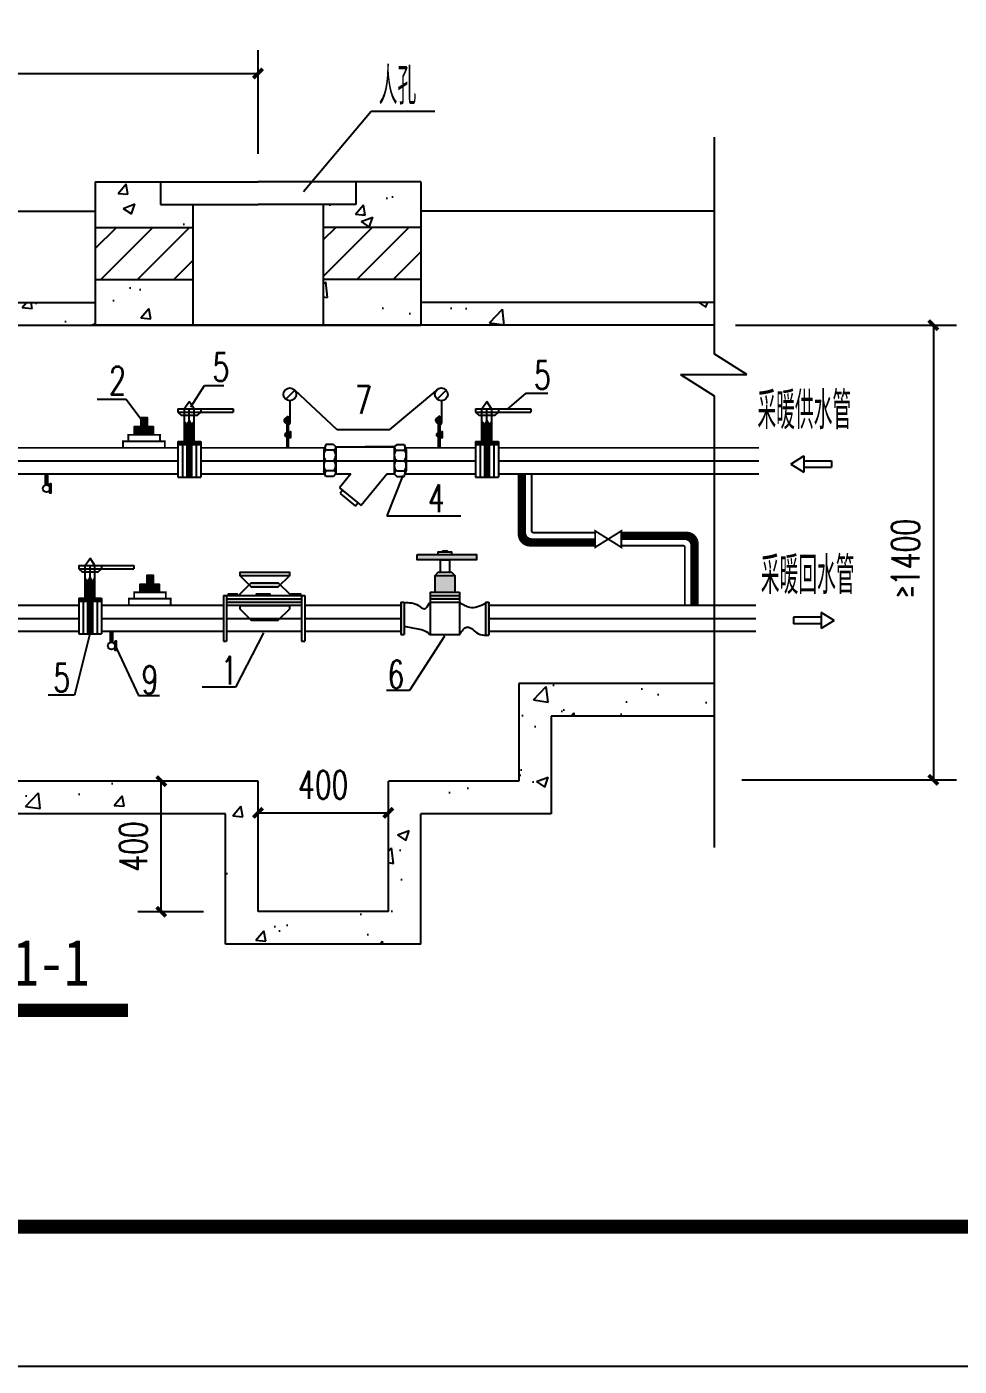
# Model space of a CAD drawing. Extents: x -37230 to 424755, y -141014 to 127947.
# Drawn here: x 76496 to 86515, y -69619 to -55228 of the extents above; entities that cross this region are included whole.
import ezdxf
from ezdxf.enums import TextEntityAlignment as Align

# ---------------------------------------------------------------- set-up
doc = ezdxf.new("R2010")
doc.units = 0
doc.header["$LTSCALE"] = 1000
doc.header["$MEASUREMENT"] = 0
doc.linetypes.add('CENTERX2', pattern=[101.6, 63.5, -12.7, 12.7, -12.7])
doc.linetypes.add('DASHDOT2', pattern=[0.5, 0.25, -0.125, 0, -0.125])
for name, color, linetype in [('ACS_CN_DYFJ', 6, 'Continuous'), ('ACS_CN_DYGX', 7, 'Continuous'), ('ACS_CN_DYJZ', 4, 'Continuous'), ('ACS_CN_DYZX', 9, 'DASHDOT2'), ('ACS_COM', 7, 'Continuous'), ('ACS_COM_BZ', 7, 'Continuous'), ('ACS_PFG_BZ', 3, 'Continuous'), ('DIM_SYMB', 3, 'Continuous'), ('PUB_Title(图框)', 130, 'Continuous'), ('TWT_TITLE', 7, 'Continuous'), ('YINYING', 8, 'Continuous')]:
    doc.layers.add(name, color=color, linetype=linetype)
doc.styles.add('_TCH_DIM', font='SIMPLEX', dxfattribs={"bigfont": 'GBCBIG'})
doc.styles.add('DIM_FONT', font='SIMPLEX', dxfattribs={"width": 0.7, "bigfont": 'GBCBIG'})
doc.styles.get("Standard").update_dxf_attribs({"font": 'gbenor.shx', "bigfont": 'gbcbig.shx'})
doc.styles.add('TUMING', font='', dxfattribs={"width": 0.8})
doc.styles.get('TUMING').set_extended_font_data('SimSun')
doc.dimstyles.new('DIMN', dxfattribs={"dimtxt": 300, "dimasz": 100, "dimexe": 250, "dimexo": 300, "dimgap": 150, "dimtad": 1, "dimdec": 0, "dimzin": 0, "dimdsep": 46, "dimtxsty": 'DIM_FONT', "dimblk": 'ARCHTICK', "dimcen": 0.09, "dimclrt": 7, "dimazin": 2, "dimtfac": 1, "dimtdec": 0, "dimtix": 1, "dimtmove": 2, "dimatfit": 3, "dimfxl": 0, "dimtolj": 1, "dimtzin": 0, "dimarcsym": 0})
doc.dimstyles.get("Standard").update_dxf_attribs({"dimscale": 100, "dimtxt": 3.5, "dimasz": 1, "dimexe": 2.5, "dimexo": 3, "dimgap": 1.5, "dimtad": 1, "dimdec": 0, "dimzin": 0, "dimdsep": 46, "dimtxsty": '_TCH_DIM', "dimblk": 'ARCHTICK', "dimcen": 0.09, "dimclrd": 3, "dimclre": 3, "dimclrt": 3, "dimadec": 0, "dimazin": 0, "dimtfac": 1, "dimtdec": 0, "dimtix": 1, "dimtmove": 2, "dimatfit": 3, "dimfxl": 0, "dimtolj": 1, "dimtzin": 0, "dimarcsym": 0})
pattern_1 = [(45, (71945.12, -59024.944), (-18.56155, 18.56155), []), (45, (71951.306, -59024.944), (-18.56155, 18.56155), []), (45, (71957.493, -59024.944), (-18.56155, 18.56155), []), (45, (71963.68, -59024.944), (-18.56155, 18.56155), [])]
pattern_2 = [(45, (70317.239, -59024.944), (-18.561553, 18.561553), []), (45, (70323.426, -59024.944), (-18.561553, 18.561553), []), (45, (70329.613, -59024.944), (-18.561553, 18.561553), []), (45, (70335.8, -59024.944), (-18.561553, 18.561553), [])]
pattern_3 = [(0, (70317.239, -59024.944), (0, 9.625), [7, -2.625]), (90, (70317.239, -59024.944), (-9.625, 6e-16), [7, -2.625])]
pattern_4 = [(50, (70317.2, -59024.9), (1275.29, -111.57), [133.35, -1466.85]), (355, (70317.2, -59025), (-246.7, 1337.4), [106.68, -1173.48]), (100.451, (70423.5, -59034.2), (1028.6, 1225.82), [113.33, -1246.63]), (46.184, (70317.2, -58669.3), (1897.55, -294.3), [200.03, -2200.28]), (96.636, (70475.4, -58693.9), (1661.83, 1731.98), [170, -1869.94]), (351.184, (70317.2, -58669.3), (1661.83, 1731.98), [160.02, -1760.22]), (21, (70495, -58758.2), (1061.304, -715.86), [133.35, -1466.85]), (326, (70495, -58758.2), (432.61, 1289.32), [106.68, -1173.48]), (71.451, (70583.5, -58817.9), (1493.92, 573.46), [113.33, -1246.63]), (37.5, (70317.24, -59024.94), (21.62, 591.885), [0, -1159.256, 0, -1191.26, 0, -1177.925]), (7.5, (70317.24, -59024.94), (467.738, 701.264), [0, -679.196, 0, -1132.586, 0, -448.945]), (327.5, (69920.74, -59024.94), (949.134, -40.101), [0, -444.5, 0, -1386.84, 0, -1840.23]), (317.5, (69742.94, -59024.94), (1036.904, 177.985), [0, -577.85, 0, -921.004, 0, -1306.83])]

# ---------------------------------------------------------------- blocks, each defined once
blk = doc.blocks.new('我')
at = {"layer": 'TWT_TITLE'}
blk.add_lwpolyline([(-144001, -68537), (-54901, -68537), (-54901, -5537), (-144001, -5537)], close=True, dxfattribs=at)
at = {"layer": 'TWT_TITLE', "const_width": 150}
blk.add_lwpolyline([(-140251, -67037), (-56401, -67037), (-56401, -7037), (-140251, -7037)], close=True, dxfattribs=at)
blk = doc.blocks.new('_ArchTick')
at = {"color": 0, "linetype": 'ByBlock', "const_width": 0.4}
blk.add_lwpolyline([(-0.5, -0.5), (0.5, 0.5)], dxfattribs=at)
blk = doc.blocks.new('*D97')
at = {"layer": 'ACS_COM_BZ', "color": 0, "lineweight": -2}
for p, q in [((70931, -56127), (70931, -55481)), ((78981, -56594), (78981, -55481)), ((70931, -55731), (78981, -55731))]:
    blk.add_line(p, q, dxfattribs=at)
at = {"layer": 'Defpoints', "color": 0}
for p in [(78981, -55731), (70931, -56427), (78981, -56894)]:
    blk.add_point(p, dxfattribs=at)
at = {"layer": 'ACS_COM_BZ', "color": 0, "lineweight": -2, "xscale": 100, "yscale": 100, "zscale": 100, "rotation": 180}
blk.add_blockref('_ArchTick', (70931, -55731), dxfattribs=at)
at = {"layer": 'ACS_COM_BZ', "color": 0, "lineweight": -2, "xscale": 100, "yscale": 100, "zscale": 100}
blk.add_blockref('_ArchTick', (78981, -55731), dxfattribs=at)
at = {"layer": 'ACS_COM_BZ', "color": 7, "insert": (74956, -55431), "char_height": 300, "attachment_point": 5, "style": 'DIM_FONT'}
blk.add_mtext('\\A1;2000', dxfattribs=at)
blk = doc.blocks.new('*D98')
at = {"layer": 'ACS_COM_BZ', "color": 0, "lineweight": -2}
for p, q in [((84112, -58434), (86487, -58434)), ((86237, -58434), (86237, -63319)), ((84181, -63319), (86487, -63319))]:
    blk.add_line(p, q, dxfattribs=at)
at = {"layer": 'Defpoints', "color": 0}
for p in [(83812, -58434), (83881, -63319), (86237, -63319)]:
    blk.add_point(p, dxfattribs=at)
at = {"layer": 'ACS_COM_BZ', "color": 0, "lineweight": -2, "xscale": 100, "yscale": 100, "zscale": 100}
for p, rotation in [((86237, -58434), 90), ((86237, -63319), 270)]:
    blk.add_blockref('_ArchTick', p, dxfattribs=dict(at, rotation=rotation))
at = {"layer": 'ACS_COM_BZ', "color": 7, "insert": (85937, -60876), "char_height": 300, "attachment_point": 5, "rotation": 90, "style": 'DIM_FONT'}
blk.add_mtext('\\A1;1400', dxfattribs=at)
blk = doc.blocks.new('*D99')
at = {"layer": 'ACS_COM_BZ', "color": 0, "lineweight": -2}
for p, q in [((78981, -63608), (78981, -63423)), ((80381, -63608), (80381, -63423)), ((78981, -63673), (80381, -63673))]:
    blk.add_line(p, q, dxfattribs=at)
at = {"layer": 'Defpoints', "color": 0}
for p in [(80381, -63673), (78981, -63908), (80381, -63908)]:
    blk.add_point(p, dxfattribs=at)
at = {"layer": 'ACS_COM_BZ', "color": 0, "lineweight": -2, "xscale": 100, "yscale": 100, "zscale": 100, "rotation": 180}
blk.add_blockref('_ArchTick', (78981, -63673), dxfattribs=at)
at = {"layer": 'ACS_COM_BZ', "color": 0, "lineweight": -2, "xscale": 100, "yscale": 100, "zscale": 100}
blk.add_blockref('_ArchTick', (80381, -63673), dxfattribs=at)
at = {"layer": 'ACS_COM_BZ', "color": 7, "insert": (79681, -63373), "char_height": 300, "attachment_point": 5, "style": 'DIM_FONT'}
blk.add_mtext('\\A1;400', dxfattribs=at)
blk = doc.blocks.new('*D100')
at = {"layer": 'ACS_COM_BZ', "color": 0, "lineweight": -2}
for p, q in [((78331, -63334), (77691, -63334)), ((77941, -64736), (77941, -63334)), ((78396, -64736), (77691, -64736))]:
    blk.add_line(p, q, dxfattribs=at)
at = {"layer": 'Defpoints', "color": 0}
for p in [(77941, -63334), (78631, -63334), (78696, -64736)]:
    blk.add_point(p, dxfattribs=at)
at = {"layer": 'ACS_COM_BZ', "color": 0, "lineweight": -2, "xscale": 100, "yscale": 100, "zscale": 100}
for p, rotation in [((77941, -63334), 90), ((77941, -64736), 270)]:
    blk.add_blockref('_ArchTick', p, dxfattribs=dict(at, rotation=rotation))
at = {"layer": 'ACS_COM_BZ', "color": 7, "insert": (77641, -64035), "char_height": 300, "attachment_point": 5, "rotation": 90, "style": 'DIM_FONT'}
blk.add_mtext('\\A1;400', dxfattribs=at)

msp = doc.modelspace()

# ---------------------------------------------------------------- hatches: boundary and pattern name
at = {"layer": 'ACS_CN_DYJZ'}
h = msp.add_hatch(dxfattribs=at)
h.set_pattern_fill('ANSI31,_I', color=256, scale=87.5, style=2)
h.set_pattern_definition([(45, (70317.24, -59024.94), (-196.443, 196.443), [])])
h.paths.add_polyline_path([(78281.4, -57944), (78281.4, -57384), (77231.4, -57384), (77231.4, -57944)])
h.paths.add_polyline_path([(79681.4, -57384), (79681.4, -57944), (80731.4, -57944), (80731.4, -57384)])
at = {"layer": 'YINYING'}
h = msp.add_hatch(dxfattribs=at)
h.set_pattern_fill('AR-CONC,_I', scale=7, style=2)
h.set_pattern_definition(pattern_4)
h.paths.add_polyline_path([(71981.4, -58434), (71981.4, -57944), (70931.4, -57944), (70931.4, -58434)])
h.paths.add_polyline_path([(77231.4, -58434), (77231.4, -58189), (71981.4, -58189), (71981.4, -58434)])
h.paths.add_polyline_path([(78281.4, -58434), (78281.4, -57944), (77231.4, -57944), (77231.4, -58434)])
h.paths.add_polyline_path([(78281.4, -57384), (78281.4, -57139), (77931.4, -57139), (77931.4, -56894), (77231.4, -56894), (77231.4, -57384)])
h.paths.add_polyline_path([(80731.4, -56894), (80031.4, -56894), (80031.4, -57139), (79681.4, -57139), (79681.4, -57384), (80731.4, -57384)])
h.paths.add_polyline_path([(80731.4, -58434), (80731.4, -57944), (79681.4, -57944), (79681.4, -58434)])
h.paths.add_polyline_path([(80731.4, -58189), (80731.4, -58434), (83881.4, -58434), (83881.4, -58189)])
h = msp.add_hatch(dxfattribs=at)
h.set_pattern_fill('ANSI31', color=256, scale=35, style=0)
h.set_pattern_definition([(45, (70317.2385, -59024.9436), (-3.0935922, 3.0935922), [])])
h.paths.add_polyline_path([(77790.2, -59427.1), (77725.5, -59427.1), (77725.5, -59524), (77790.2, -59524)])
h.paths.add_polyline_path([(77854.8, -59612.8), (77854.8, -59524), (77652.8, -59524), (77652.8, -59612.8)])
h = msp.add_hatch(dxfattribs=at)
h.set_pattern_fill('ANSI34', color=256, scale=35, style=0)
h.set_pattern_definition(pattern_2)
edge = h.paths.add_edge_path()
edge.add_line((79306.3, -59411.1), (79305.1, -59411.8))
edge.add_spline(control_points=[(79305.1, -59411.9), (79283.5, -59425.8), (79240.7, -59453.4), (79278.3, -59486.6), (79297.6, -59503.1)], knot_values=[0, 0, 0, 0, 17.6656068, 35.1017574, 35.1017574, 35.1017574, 35.1017574], degree=3, periodic=0)
edge.add_line((79297.6, -59503.1), (79306.3, -59503.1))
edge.add_line((79306.3, -59503.1), (79306.3, -59411.1))
h = msp.add_hatch(dxfattribs=at)
h.set_pattern_fill('ANSI34', color=256, scale=35, style=0)
h.set_pattern_definition(pattern_1)
edge = h.paths.add_edge_path()
edge.add_line((80934.2, -59411.1), (80932.9, -59411.8))
edge.add_spline(control_points=[(80932.9, -59411.9), (80911.4, -59425.8), (80868.6, -59453.4), (80906.1, -59486.6), (80925.4, -59503.1)], knot_values=[0, 0, 0, 0, 17.6656068, 35.1017574, 35.1017574, 35.1017574, 35.1017574], degree=3, periodic=0)
edge.add_line((80925.4, -59503.1), (80934.2, -59503.1))
edge.add_line((80934.2, -59503.1), (80934.2, -59411.1))
at = {"layer": 'YINYING', "linetype": 'ByBlock'}
h = msp.add_hatch(dxfattribs=at)
h.set_pattern_fill('ANGLE', color=256, scale=35, style=0)
h.set_pattern_definition(pattern_3)
h.paths.add_polyline_path([(78267.5, -59717.8), (78218.5, -59717.8), (78218.5, -60067.8), (78267.5, -60067.8)])
h.paths.add_polyline_path([(78365.5, -59682.8), (78120.5, -59682.8), (78120.5, -59717.8), (78365.5, -59717.8)])
edge = h.paths.add_edge_path()
edge.add_spline(control_points=[(78294, -59465.8), (78285.7, -59481.6), (78267.8, -59514.8), (78250.6, -59479.3), (78241.5, -59460.1)], knot_values=[0.1558707, 0.1558707, 0.1558707, 0.1558707, 11.7645938, 25.1439494, 25.1439494, 25.1439494, 25.1439494], degree=3, periodic=0)
edge.add_line((78241.5, -59460.1), (78241.5, -59682.8))
edge.add_line((78241.5, -59682.8), (78294, -59682.8))
edge.add_line((78294, -59682.8), (78294, -59465.8))
edge = h.paths.add_edge_path()
edge.add_line((78241.5, -59467.8), (78240.8, -59467))
edge.add_spline(control_points=[(78241.2, -59467.1), (78232.9, -59456.7), (78217.2, -59521.4), (78198.9, -59488), (78190.2, -59472.1)], knot_values=[0, 0, 0, 0, 11.3671454, 21.6594915, 21.6594915, 21.6594915, 21.6594915], degree=3, periodic=0)
edge.add_line((78190.8, -59473.2), (78189, -59470.9))
edge.add_line((78189, -59470.9), (78189, -59682.8))
edge.add_line((78189, -59682.8), (78241.5, -59682.8))
edge.add_line((78241.5, -59682.8), (78241.5, -59467.8))
at = {"layer": 'YINYING'}
h = msp.add_hatch(dxfattribs=at)
h.set_pattern_fill('ANSI34', color=256, scale=35, style=0)
h.set_pattern_definition(pattern_2)
h.paths.add_polyline_path([(79288.8, -59588.4, 0.30596), (79272.4, -59612.7, 0.30596), (79288.8, -59637.1)])
h.paths.add_polyline_path([(79306.3, -59587.7, 0.1720193), (79288.8, -59588.4), (79288.8, -59637.1, 0.1720193), (79306.3, -59637.8)])
h.paths.add_polyline_path([(79323.7, -59604.9, 0.2473301), (79306.3, -59587.7), (79306.3, -59637.8, 0.2473301), (79323.7, -59620.6)])
h.paths.add_polyline_path([(79324.9, -59612.7, -0.0758109), (79323.7, -59620.6), (79323.7, -59646.1), (79330.8, -59646.1), (79330.8, -59577), (79323.7, -59577), (79323.7, -59604.9, -0.0758109)])
h = msp.add_hatch(dxfattribs=at)
h.set_pattern_fill('ANSI34', color=256, scale=35, style=0)
h.set_pattern_definition(pattern_1)
h.paths.add_polyline_path([(80916.7, -59588.4, 0.30596), (80900.3, -59612.7, 0.30596), (80916.7, -59637.1)])
h.paths.add_polyline_path([(80934.2, -59587.7, 0.1720193), (80916.7, -59588.4), (80916.7, -59637.1, 0.1720193), (80934.2, -59637.8)])
h.paths.add_polyline_path([(80951.5, -59604.9, 0.2473301), (80934.2, -59587.7), (80934.2, -59637.8, 0.2473301), (80951.5, -59620.6)])
h.paths.add_polyline_path([(80952.7, -59612.7, -0.0758109), (80951.5, -59620.6), (80951.5, -59646.1), (80958.7, -59646.1), (80958.7, -59577), (80951.5, -59577), (80951.5, -59604.9, -0.0758109)])
at = {"layer": 'YINYING', "linetype": 'ByBlock'}
h = msp.add_hatch(dxfattribs=at)
h.set_pattern_fill('ANGLE', color=256, scale=35, style=0)
h.set_pattern_definition([(0, (73515.35, -59024.944), (0, 9.625), [7, -2.625]), (90, (73515.35, -59024.944), (-9.625, 6e-16), [7, -2.625])])
h.paths.add_polyline_path([(81465.6, -59717.8), (81416.6, -59717.8), (81416.6, -60067.8), (81465.6, -60067.8)])
h.paths.add_polyline_path([(81563.6, -59682.8), (81318.6, -59682.8), (81318.6, -59717.8), (81563.6, -59717.8)])
edge = h.paths.add_edge_path()
edge.add_spline(control_points=[(81492.1, -59465.8), (81483.8, -59481.6), (81465.9, -59514.8), (81448.8, -59479.3), (81439.6, -59460.1)], knot_values=[0.1558707, 0.1558707, 0.1558707, 0.1558707, 11.7645938, 25.1439494, 25.1439494, 25.1439494, 25.1439494], degree=3, periodic=0)
edge.add_line((81439.6, -59460.1), (81439.6, -59682.8))
edge.add_line((81439.6, -59682.8), (81492.1, -59682.8))
edge.add_line((81492.1, -59682.8), (81492.1, -59465.8))
edge = h.paths.add_edge_path()
edge.add_line((81439.6, -59467.8), (81438.9, -59467))
edge.add_spline(control_points=[(81439.3, -59467.1), (81431, -59456.7), (81415.3, -59521.4), (81397, -59488), (81388.3, -59472.1)], knot_values=[0, 0, 0, 0, 11.3671454, 21.6594915, 21.6594915, 21.6594915, 21.6594915], degree=3, periodic=0)
edge.add_line((81388.9, -59473.2), (81387.1, -59470.9))
edge.add_line((81387.1, -59470.9), (81387.1, -59682.8))
edge.add_line((81387.1, -59682.8), (81439.6, -59682.8))
edge.add_line((81439.6, -59682.8), (81439.6, -59467.8))
at = {"layer": 'YINYING'}
h = msp.add_hatch(dxfattribs=at)
h.set_pattern_fill('ANSI31', color=256, scale=52.5, style=0)
h.set_pattern_definition([(45, (67124.3423, -58520.997), (-4.6403883, 4.6403883), [])])
h.paths.add_polyline_path([(76719.5, -60032.8), (76693.2, -60032.8), (76693.2, -60151.7, -0.1720193), (76719.5, -60150.6)])
h = msp.add_hatch(dxfattribs=at)
h.set_pattern_fill('ANSI34', color=256, scale=35, style=0)
h.set_pattern_definition(pattern_2)
h.paths.add_polyline_path([(82603.9, -60802.8), (82603.9, -60732.8), (81921.4, -60732.8, -0.4142136), (81851.4, -60662.8), (81851.4, -60032.8), (81781.4, -60032.8), (81781.4, -60680.3, 0.4142136), (81903.9, -60802.8)])
h.paths.add_polyline_path([(83566.4, -60732.8, -0.4142136), (83636.4, -60802.8), (83636.4, -61444), (83706.4, -61444), (83706.4, -60785.3, 0.4142136), (83583.9, -60662.8), (82883.9, -60662.8), (82883.9, -60732.8)])
at = {"layer": 'YINYING', "linetype": 'ByBlock'}
h = msp.add_hatch(dxfattribs=at)
h.set_pattern_fill('ANGLE', color=256, scale=35, style=0)
h.set_pattern_definition(pattern_3)
h.paths.add_polyline_path([(80550.6, -61409), (80515.6, -61409), (80515.6, -61759), (80550.6, -61759)])
edge = h.paths.add_edge_path()
edge.add_line((81460.6, -61409), (81425.6, -61409))
edge.add_line((81425.6, -61409), (81425.6, -61766.5))
edge.add_spline(control_points=[(81425.6, -61766.5), (81425.9, -61766.5), (81426.1, -61766.5), (81426.4, -61766.5)], knot_values=[96.4821415, 96.4821415, 96.4821415, 96.4821415, 96.6934138, 96.6934138, 96.6934138, 96.6934138], degree=3, periodic=0)
edge.add_line((81426.7, -61766.6), (81460.6, -61766.6))
edge.add_line((81460.6, -61766.6), (81460.6, -61409))
h.paths.add_polyline_path([(81145.6, -61339), (80830.6, -61339), (80830.6, -61374), (81145.6, -61374)])
h.paths.add_polyline_path([(81094.6, -61123.2), (80882.8, -61123.2), (80882.8, -61304), (81094.6, -61304)])
h.paths.add_polyline_path([(81329.1, -60899.9), (80689.1, -60899.9), (80689.1, -60955.5), (80942.1, -60955.5), (80942.1, -60955.3), (81038, -60955.3), (81038, -60955.5), (81329.1, -60955.5)])
h = msp.add_hatch(dxfattribs=at)
h.set_pattern_fill('ANGLE', color=256, scale=35, style=0)
h.set_pattern_definition([(0, (69251.2015, -60707.858), (0, 9.625), [7, -2.625]), (90, (69251.2015, -60707.858), (-9.625, 6e-16), [7, -2.625])])
h.paths.add_polyline_path([(77201.5, -61400.8), (77152.5, -61400.8), (77152.5, -61750.8), (77201.5, -61750.8)])
h.paths.add_polyline_path([(77299.5, -61400.8), (77299.5, -61365.8), (77054.5, -61365.8), (77054.5, -61400.8)])
edge = h.paths.add_edge_path()
edge.add_line((77175.4, -61365.8), (77227.9, -61365.8))
edge.add_line((77227.9, -61365.8), (77227.9, -61148.8))
edge.add_spline(control_points=[(77227.9, -61148.8), (77219.6, -61164.5), (77201.7, -61197.7), (77184.6, -61162.2), (77175.4, -61143)], knot_values=[0.1558707, 0.1558707, 0.1558707, 0.1558707, 11.7645938, 25.1439494, 25.1439494, 25.1439494, 25.1439494], degree=3, periodic=0)
edge.add_line((77175.4, -61143), (77175.4, -61365.8))
edge = h.paths.add_edge_path()
edge.add_line((77175.4, -61150.7), (77174.9, -61150))
edge.add_spline(control_points=[(77175.1, -61150), (77166.8, -61139.6), (77151.1, -61204.3), (77132.8, -61170.9), (77124.2, -61155.1)], knot_values=[0, 0, 0, 0, 11.3671454, 21.6594915, 21.6594915, 21.6594915, 21.6594915], degree=3, periodic=0)
edge.add_line((77124.8, -61156.2), (77122.9, -61153.8))
edge.add_line((77122.9, -61153.8), (77122.9, -61365.8))
edge.add_line((77122.9, -61365.8), (77175.4, -61365.8))
edge.add_line((77175.4, -61365.8), (77175.4, -61150.7))
at = {"layer": 'YINYING'}
h = msp.add_hatch(dxfattribs=at)
h.set_pattern_fill('ANSI31', color=256, scale=35, style=0)
h.set_pattern_definition([(45, (70379.957, -60716.3338), (-3.0935922, 3.0935922), [])])
h.paths.add_polyline_path([(77852.9, -61118.5), (77788.2, -61118.5), (77788.2, -61215.4), (77852.9, -61215.4)])
h.paths.add_polyline_path([(77917.5, -61304.2), (77917.5, -61215.4), (77715.5, -61215.4), (77715.5, -61304.2)])
at = {"layer": 'YINYING', "linetype": 'ByBlock'}
h = msp.add_hatch(dxfattribs=at)
h.set_pattern_fill('ANGLE', color=256, scale=35, style=0)
h.set_pattern_definition(pattern_3)
h.paths.add_polyline_path([(79448.2, -61374), (78643.2, -61374), (78643.2, -61409), (79448.2, -61409)])
h.paths.add_polyline_path([(78758, -61320.1), (78664.8, -61320.1), (78664.8, -61339), (78758, -61339)])
h.paths.add_polyline_path([(79106.1, -61320.1), (78963.2, -61320.1), (78963.2, -61339), (79106.1, -61339)])
h.paths.add_polyline_path([(79435.6, -61320.1), (79336.1, -61320.1), (79336.1, -61339), (79435.6, -61339)])
h.paths.add_polyline_path([(79220.9, -61224.6), (79198.5, -61202.3), (78906.7, -61202.3), (78884.4, -61224.6), (78906.7, -61246.9), (79198.5, -61246.9)])
at = {"layer": 'YINYING'}
h = msp.add_hatch(dxfattribs=at)
h.set_pattern_fill('ANSI31', color=256, scale=52.5, style=0)
h.set_pattern_definition([(45, (67823.022, -60211.4736), (-4.6403883, 4.6403883), [])])
h.paths.add_polyline_path([(77418.1, -61723.3), (77391.9, -61723.3), (77391.9, -61842.2, -0.1720193), (77418.1, -61841.1)])
h = msp.add_hatch(dxfattribs=at)
h.set_pattern_fill('AR-CONC,_I', scale=7, style=2)
h.set_pattern_definition(pattern_4)
h.paths.add_polyline_path([(73731.4, -62634), (73731.4, -63684), (78631.4, -63684), (78631.4, -65084), (80731.4, -65084), (80731.4, -63684), (81781.4, -63684), (82131.4, -63684), (82131.4, -62634), (83881.4, -62634), (83881.4, -62284), (81781.4, -62284), (81781.4, -63334), (80381.4, -63334), (80381.4, -64734), (78981.4, -64734), (78981.4, -63334), (74081.4, -63334), (74081.4, -62284), (70931.4, -62284), (70931.4, -62634)])

# ---------------------------------------------------------------- linework, layer by layer
at = {"layer": 'ACS_CN_DYFJ', "linetype": 'ByBlock'}
for p, q in [((79278, -59230.3), (79374.9, -59133.6)), ((79831.3, -59559.3), (79374.9, -59133.6)), ((80905.9, -59230.3), (81002.7, -59133.6)), ((78188.3, -59332.8), (78241.5, -59253.2)), ((78292.9, -59332.8), (78241.5, -59255.8)), ((79323.8, -59246.6), (79323.8, -59485.6)), ((80951.7, -59246.6), (80951.7, -59485.6)), ((81386.4, -59332.8), (81439.6, -59253.2)), ((81491, -59332.8), (81439.6, -59255.8)), ((78120.5, -59332.8), (78120.5, -59367.8)), ((78120.5, -59332.8), (78712.9, -59332.8)), ((78120.5, -59367.8), (78712.9, -59367.8)), ((78120.5, -59367.8), (78155.5, -59402.8)), ((78155.5, -59402.8), (78330.5, -59402.8)), ((78189, -59682.8), (78189, -59332.8)), ((78241.5, -59682.8), (78241.5, -59332.8)), ((78294, -59682.8), (78294, -59332.8)), ((78330.5, -59402.8), (78365.5, -59367.8)), ((78365.5, -59332.8), (78365.5, -59367.8)), ((78712.9, -59332.8), (78712.9, -59367.8)), ((79306.3, -59410.8), (79306.3, -59752.8)), ((80934.2, -59410.8), (80934.2, -59752.8)), ((81318.6, -59332.8), (81318.6, -59367.8)), ((81318.6, -59367.8), (81353.6, -59402.8)), ((81318.6, -59367.8), (81911, -59367.8)), ((81353.6, -59402.8), (81528.6, -59402.8)), ((81387.1, -59682.8), (81387.1, -59332.8)), ((81439.6, -59682.8), (81439.6, -59332.8)), ((81492.1, -59682.8), (81492.1, -59332.8)), ((81528.6, -59402.8), (81563.6, -59367.8)), ((81563.6, -59332.8), (81563.6, -59367.8)), ((81911, -59332.8), (81911, -59367.8)), ((78190.4, -59472.7), (78189, -59470.9)), ((78240.8, -59467), (78241.5, -59467.8)), ((79288.8, -59495.5), (79288.8, -59752.8)), ((79297.6, -59503.1), (79306.3, -59503.1)), ((80391.7, -59559.3), (79831.3, -59559.3)), ((80916.7, -59495.5), (80916.7, -59752.8)), ((80925.4, -59503.1), (80934.2, -59503.1)), ((81388.5, -59472.7), (81387.1, -59470.9)), ((81438.9, -59467), (81439.6, -59467.8)), ((78120.5, -59682.8), (78365.5, -59682.8)), ((78120.5, -59682.8), (78120.5, -60067.8)), ((78120.5, -59717.8), (78365.5, -59717.8)), ((78169.5, -59717.8), (78169.5, -60067.8)), ((78218.5, -59717.8), (78218.5, -60067.8)), ((78267.5, -59717.8), (78267.5, -60067.8)), ((78316.5, -59717.8), (78316.5, -60067.8)), ((78365.5, -59682.8), (78365.5, -60067.8)), ((79709.1, -59715.4), (79687.7, -59775.9)), ((79790.4, -59715.4), (79709.1, -59715.4)), ((79790.4, -59715.4), (79816.1, -59741.1)), ((80470.9, -59715.4), (80445.3, -59741.1)), ((80470.9, -59715.4), (80552.3, -59715.4)), ((80552.3, -59715.4), (80573.7, -59775.9)), ((81318.6, -59682.8), (81563.6, -59682.8)), ((81318.6, -59682.8), (81318.6, -60067.8)), ((81318.6, -59717.8), (81563.6, -59717.8)), ((81367.6, -59717.8), (81367.6, -60067.8)), ((81416.6, -59717.8), (81416.6, -60067.8)), ((81465.6, -59717.8), (81465.6, -60067.8)), ((81514.6, -59717.8), (81514.6, -60067.8)), ((81563.6, -59682.8), (81563.6, -60067.8)), ((79687.7, -59775.9), (79687.7, -59998.6)), ((79790.4, -59775.9), (79709.1, -59775.9)), ((79816.1, -59741.1), (79816.1, -60032.8)), ((79816.1, -59741.1), (80445.3, -59741.1)), ((80445.3, -59741.1), (80130.7, -59741.1)), ((80445.3, -59741.1), (80141.4, -59741.1)), ((80445.3, -59741.1), (80445.3, -60032.8)), ((80470.9, -59775.9), (80552.3, -59775.9)), ((80573.7, -59775.9), (80573.7, -59998.6)), ((79709.1, -60058.5), (79687.7, -59998.6)), ((79790.4, -59998.6), (79709.1, -59998.6)), ((80470.9, -59998.6), (80552.3, -59998.6)), ((80552.3, -60058.5), (80573.7, -59998.6)), ((76693.2, -60032.8), (76693.2, -60151.7)), ((76719.5, -60032.8), (76719.5, -60150.6)), ((78120.5, -60067.8), (78365.5, -60067.8)), ((79790.4, -60058.5), (79709.1, -60058.5)), ((79816.1, -60032.8), (79790.4, -60058.5)), ((79816.1, -60032.8), (79979.7, -60032.8)), ((79979.7, -60032.8), (79856.5, -60181.3)), ((80369.1, -60032.8), (80087.2, -60372.7)), ((80369.1, -60032.8), (80445.3, -60032.8)), ((80445.3, -60032.8), (80470.9, -60058.5)), ((80470.9, -60058.5), (80552.3, -60058.5)), ((81318.6, -60067.8), (81563.6, -60067.8)), ((79856.5, -60181.3), (80087.2, -60372.7)), ((79889.4, -60208.7), (79862.1, -60241.6)), ((79862.1, -60241.6), (80026.9, -60378.3)), ((80054.2, -60345.3), (80026.9, -60378.3)), ((77054.5, -61015.8), (77054.5, -61050.8)), ((77054.5, -61015.8), (77646.8, -61015.8)), ((77122.3, -61015.8), (77175.4, -60936.1)), ((77122.9, -61365.8), (77122.9, -61015.8)), ((77226.9, -61015.8), (77175.4, -60938.7)), ((77175.4, -61365.8), (77175.4, -61015.8)), ((77227.9, -61365.8), (77227.9, -61015.8)), ((77299.5, -61015.8), (77299.5, -61050.8)), ((77646.8, -61015.8), (77646.8, -61050.8)), ((77054.5, -61050.8), (77089.5, -61085.8)), ((77054.5, -61050.8), (77646.8, -61050.8)), ((77089.5, -61085.8), (77264.5, -61085.8)), ((77124.4, -61155.6), (77122.9, -61153.8)), ((77174.8, -61149.9), (77175.4, -61150.7)), ((77264.5, -61085.8), (77299.5, -61050.8)), ((78786.2, -61124.5), (79321, -61124.5)), ((80882.8, -61123.2), (81094.6, -61123.2)), ((77054.5, -61365.8), (77299.5, -61365.8)), ((77054.5, -61365.8), (77054.5, -61750.8)), ((77054.5, -61400.8), (77299.5, -61400.8)), ((77103.5, -61400.8), (77103.5, -61750.8)), ((77152.5, -61400.8), (77152.5, -61750.8)), ((77201.5, -61400.8), (77201.5, -61750.8)), ((77250.5, -61400.8), (77250.5, -61750.8)), ((77299.5, -61365.8), (77299.5, -61750.8)), ((78608.2, -61339), (79483.2, -61339)), ((78608.2, -61339), (78608.2, -61829)), ((78643.2, -61339), (78643.2, -61829)), ((78643.2, -61374), (79448.2, -61374)), ((78643.2, -61409), (79448.2, -61409)), ((78643.2, -61444), (79448.2, -61444)), ((79448.2, -61339), (79448.2, -61829)), ((79483.2, -61339), (79483.2, -61829)), ((80515.6, -61409), (80515.6, -61759)), ((80515.6, -61409), (80550.6, -61409)), ((80550.6, -61409), (80550.6, -61759)), ((80830.6, -61304), (81145.6, -61304)), ((80830.6, -61304), (80830.6, -61759)), ((80830.6, -61339), (81145.6, -61339)), ((80830.6, -61374), (81145.6, -61374)), ((80830.6, -61409), (81145.6, -61409)), ((81145.6, -61304), (81145.6, -61759)), ((81425.6, -61409), (81460.6, -61409)), ((81425.6, -61409), (81425.6, -61766.5)), ((81460.6, -61409), (81460.6, -61766.6)), ((77391.9, -61723.3), (77391.9, -61842.2)), ((77418.1, -61723.3), (77418.1, -61841.1)), ((77054.5, -61750.8), (77299.5, -61750.8)), ((78608.2, -61829), (78643.2, -61829)), ((79448.2, -61829), (79483.2, -61829)), ((80515.6, -61759), (80550.6, -61759)), ((80830.6, -61759), (81145.6, -61759)), ((81418.2, -61765.9), (81426.2, -61765.9)), ((81425.7, -61766.6), (81460.6, -61766.6))]:
    msp.add_line(p, q, dxfattribs=at)
at = {"layer": 'ACS_CN_DYFJ'}
for p, q in [((80391.7, -59559.3), (80914.6, -59122.7)), ((79305.1, -59411.8), (79306.3, -59411.1)), ((80933, -59411.8), (80934.2, -59411.1))]:
    msp.add_line(p, q, dxfattribs=at)
for points in [[(79323.7, -59577), (79330.8, -59577), (79330.8, -59646.1), (79323.7, -59646.1)], [(80951.5, -59577), (80958.7, -59577), (80958.7, -59646.1), (80951.5, -59646.1)], [(76745.4, -60134.6), (76756.2, -60134.6), (76756.2, -60238.1), (76745.4, -60238.1)], [(77444.1, -61825.1), (77454.8, -61825.1), (77454.8, -61928.6), (77444.1, -61928.6)]]:
    msp.add_lwpolyline(points, close=True, dxfattribs=at)
at = {"layer": 'ACS_CN_DYFJ', "linetype": 'ByBlock'}
for points in [[(80916.2, -60899.9), (80916.2, -60870), (81058.7, -60870), (81058.7, -60899.9)], [(80965.4, -60870), (80965.4, -60859.6), (81012.1, -60859.6), (81012.1, -60870)], [(80942.1, -61087.3), (80942.1, -60955.3), (81038, -60955.3), (81038, -61087.3)], [(80882.8, -61304), (80882.8, -61122.3), (80917.8, -61087.3), (81059.6, -61087.3), (81094.6, -61122.3), (81094.6, -61304)], [(78784.2, -61339), (78784.2, -61324.8), (78906.7, -61202.3), (79198.5, -61202.3), (79321, -61324.8), (79321, -61339)], [(78664.8, -61339), (78664.8, -61320.1), (78758, -61320.1), (78758, -61339)], [(78963.2, -61339), (78963.2, -61320.1), (79106.1, -61320.1), (79106.1, -61339)], [(79336.1, -61339), (79336.1, -61320.1), (79435.6, -61320.1), (79435.6, -61339)]]:
    msp.add_lwpolyline(points, dxfattribs=at)
for points in [[(80689.1, -60899.9), (81329.1, -60899.9), (81329.1, -60955.5), (80689.1, -60955.5)], [(78906.7, -61246.9), (79198.5, -61246.9), (79321, -61124.4), (79321, -61091.1), (78784.2, -61091.1), (78784.2, -61124.4)], [(78906.7, -61604.4), (79198.5, -61604.4), (79321, -61481.9), (79321, -61448.6), (78784.2, -61448.6), (78784.2, -61481.9)]]:
    msp.add_lwpolyline(points, close=True, dxfattribs=at)
for centre in [(79322.4, -59177.9), (80950.3, -59177.9)]:
    msp.add_circle(centre, 68.7, dxfattribs=at)
at = {"layer": 'ACS_CN_DYFJ'}
for centre, radius in [((79298.6, -59612.7), 26.2), ((80926.5, -59612.7), 26.2), ((76707.9, -60188.2), 39.3), ((77406.6, -61878.6), 39.3)]:
    msp.add_circle(centre, radius, dxfattribs=at)
at = {"layer": 'ACS_CN_DYFJ', "linetype": 'ByBlock'}
for centre, radius, start, end in [((79306.3, -59485.6), 17.5, 270, 0), ((80934.2, -59485.6), 17.5, 270, 0), ((79770.8, -59831.6), 83.1, 137.92498, 222.07502), ((79746.5, -59745.7), 48.1, 180, 218.95399), ((79785.9, -59745.7), 30.6, 278.59798, 8.59798), ((79743, -59831.6), 73.1, 310.44972, 49.55028), ((80475.5, -59745.7), 30.6, 171.40202, 261.40202), ((80518.4, -59831.6), 73.1, 130.44972, 229.55028), ((80514.9, -59745.7), 48.1, 321.04601, 0), ((80490.6, -59831.6), 83.1, 317.92498, 42.07502), ((79770.8, -59942.9), 83.1, 137.92498, 222.07502), ((79745.7, -60028.6), 47.3, 140.69235, 180), ((79743, -59942.9), 73.1, 310.44972, 49.55028), ((79786.2, -60028.6), 30.3, 351.8699, 81.8699), ((80475.2, -60028.6), 30.3, 98.1301, 188.1301), ((80518.4, -59942.9), 73.1, 130.44972, 229.55028), ((80490.6, -59942.9), 83.1, 317.92498, 42.07502), ((80515.7, -60028.6), 47.3, 0, 39.30765)]:
    msp.add_arc(centre, radius, start, end, dxfattribs=at)
for points, knots in [([(79305.1, -59411.9), (79283.5, -59425.8), (79240.7, -59453.4), (79278.3, -59486.6), (79297.6, -59503.1)], [0, 0, 0, 0, 17.6656068, 35.1017574, 35.1017574, 35.1017574, 35.1017574]), ([(80932.9, -59411.9), (80911.4, -59425.8), (80868.6, -59453.4), (80906.1, -59486.6), (80925.4, -59503.1)], [0, 0, 0, 0, 17.6656068, 35.1017574, 35.1017574, 35.1017574, 35.1017574]), ([(78241.5, -59460.1), (78250.6, -59479.3), (78267.8, -59514.8), (78285.7, -59481.6), (78294, -59465.8)], [0.1558707, 0.1558707, 0.1558707, 0.1558707, 13.5352263, 25.1439494, 25.1439494, 25.1439494, 25.1439494]), ([(81439.6, -59460.1), (81448.8, -59479.3), (81465.9, -59514.8), (81483.8, -59481.6), (81492.1, -59465.8)], [0.1558707, 0.1558707, 0.1558707, 0.1558707, 13.5352263, 25.1439494, 25.1439494, 25.1439494, 25.1439494]), ([(77175.4, -61143), (77184.6, -61162.2), (77201.7, -61197.7), (77219.6, -61164.5), (77227.9, -61148.8)], [0.1558707, 0.1558707, 0.1558707, 0.1558707, 13.5352263, 25.1439494, 25.1439494, 25.1439494, 25.1439494]), ([(80550.6, -61415.8), (80602.9, -61413.2), (80679.4, -61416.4), (80776.4, -61508.9), (80806.5, -61449.3), (80822.5, -61417.6)], [8.5333561, 8.5333561, 8.5333561, 8.5333561, 53.1114584, 74.3000324, 98.3242783, 98.3242783, 98.3242783, 98.3242783]), ([(81142.2, -61411.7), (81179.2, -61435.1), (81269.2, -61491.8), (81367.5, -61449.2), (81425.6, -61420.8)], [0, 0, 0, 0, 35.5537311, 86.3875241, 86.3875241, 86.3875241, 86.3875241]), ([(80550.6, -61670.9), (80598.4, -61677.5), (80694.2, -61692), (80802.1, -61719.9), (80828.4, -61760.6)], [10.6789209, 10.6789209, 10.6789209, 10.6789209, 53.1114584, 94.7066933, 94.7066933, 94.7066933, 94.7066933])]:
    msp.add_open_spline(points, degree=3, knots=knots, dxfattribs=at)
at = {"layer": 'ACS_CN_DYFJ', "linetype": 'ByBlock', "end_tangent": (0.6251167, -0.7805313)}
for points in [[(78190.2, -59472.1), (78215.7, -59497.6), (78241.2, -59467.1)], [(81388.3, -59472.1), (81413.8, -59497.6), (81439.3, -59467.1)], [(77124.2, -61155.1), (77149.6, -61180.5), (77175.1, -61150)]]:
    msp.add_spline(points, degree=3, dxfattribs=at)
at = {"layer": 'ACS_CN_DYFJ', "linetype": 'ByBlock'}
msp.add_open_spline([(80514.7, -61666), (80515, -61666.1), (80515.3, -61666.1), (80515.6, -61666.1)], degree=3, dxfattribs=at)
msp.add_spline([(81142.2, -61760.6), (81231, -61677.8), (81349.4, -61748.8), (81426.4, -61766.5)], degree=3, dxfattribs=at)
at = {"layer": 'ACS_CN_DYGX', "const_width": 20}
for points in [[(77529.3, -59752), (77529.3, -59681.4), (77980.1, -59681.4), (77980.1, -59752.8)], [(77587, -59680.6), (77587, -59612.8), (77927.6, -59612.8), (77927.6, -59681.4)], [(74501.5, -59752.8), (78120.5, -59752.8)], [(78365.5, -59752.8), (79697.9, -59752.8)], [(80567.5, -59752.8), (81318.6, -59752.8), (81055.3, -59752.8)], [(81563.6, -59752.8), (84362.3, -59752.8)], [(74537, -60032.8), (78120.5, -60032.8)], [(78365.5, -60032.8), (79701.9, -60032.8)], [(80563.5, -60032.8), (81192.5, -60032.8)], [(81055.3, -60032.8), (81318.6, -60032.8)], [(77649.8, -61372), (77649.8, -61304.2), (77990.3, -61304.2), (77990.3, -61372.8)], [(75816.7, -61444), (77054.5, -61444)], [(77299.5, -61444), (78608.2, -61444)], [(77592.1, -61443.4), (77592.1, -61372.8), (78042.8, -61372.8), (78042.8, -61444.2)], [(79483.2, -61444), (80515.6, -61444)], [(81460.6, -61444), (84329.7, -61444)], [(75816.6, -61724), (77054.5, -61724)], [(77299.5, -61724), (78608.2, -61724)], [(78643.2, -61724), (79448.2, -61724)], [(79483.2, -61724), (79943.3, -61724)], [(79752.8, -61724), (80515.6, -61724)], [(81460.6, -61724), (84329.7, -61724)]]:
    msp.add_lwpolyline(points, dxfattribs=at)
at = {"layer": 'ACS_CN_DYGX', "color": 7, "const_width": 20}
msp.add_lwpolyline([(81563.6, -60032.8), (84362.3, -60032.8)], dxfattribs=at)
at = {"layer": 'ACS_CN_DYGX', "const_width": 20}
for points in [[(81781.4, -60032.8), (81781.4, -60680.3, 0.4142136), (81903.9, -60802.8), (82603.9, -60802.8)], [(81851.4, -60032.8), (81851.4, -60662.8, 0.4142136), (81921.4, -60732.8), (82603.9, -60732.8)], [(81921.4, -60032.8), (81921.4, -60645.3, 0.4142136), (81938.9, -60662.8), (82603.9, -60662.8)], [(83706.4, -61444), (83706.4, -60785.3, 0.4142136), (83583.9, -60662.8), (82883.9, -60662.8)], [(83636.4, -61444), (83636.4, -60802.8, 0.4142136), (83566.4, -60732.8), (82883.9, -60732.8)], [(83566.4, -61444), (83566.4, -60820.3, 0.4142136), (83548.9, -60802.8), (82883.9, -60802.8)]]:
    msp.add_lwpolyline(points, format="xyb", dxfattribs=at)
for points in [[(82603.9, -60645.3), (82743.9, -60732.8), (82603.9, -60820.3)], [(82883.9, -60820.3), (82743.9, -60732.8), (82883.9, -60645.3)]]:
    msp.add_lwpolyline(points, close=True, dxfattribs=at)
at = {"layer": 'ACS_CN_DYJZ'}
for p, q in [((83881.4, -56414.5), (83881.4, -58742.7)), ((77231.4, -56894), (78981.4, -56894)), ((77231.4, -56894), (77231.4, -58434)), ((77931.4, -56894), (77931.4, -57139)), ((80731.4, -56894), (78981.4, -56894)), ((80031.4, -56894), (80031.4, -57139)), ((80731.4, -56894), (80731.4, -58434)), ((70931.4, -57209), (77231.4, -57209)), ((77931.4, -57139), (78981.4, -57139)), ((78281.4, -57139), (78281.4, -58434)), ((80031.4, -57139), (78981.4, -57139)), ((79681.4, -57139), (79681.4, -58434)), ((83881.4, -57209), (80731.4, -57209)), ((77231.4, -57384), (78281.4, -57384)), ((80731.4, -57384), (79681.4, -57384)), ((77231.4, -57944), (78281.4, -57944)), ((80731.4, -57944), (79681.4, -57944)), ((70931.4, -58189), (77231.4, -58189)), ((83881.4, -58189), (80731.4, -58189)), ((70931.4, -58434), (80731.4, -58434)), ((83881.4, -58434), (77197.6, -58434)), ((84234.5, -58964.5), (83881.4, -58742.7)), ((83519.4, -58964.5), (84234.5, -58964.5)), ((83519.4, -58964.5), (83881.4, -59192.6)), ((83881.4, -59192.6), (83881.4, -64047.2)), ((81781.4, -62284), (81781.4, -63334)), ((83881.4, -62284), (81781.4, -62284)), ((82131.4, -62634), (82131.4, -63684)), ((83881.4, -62634), (82131.4, -62634)), ((78981.4, -63334), (74081.4, -63334)), ((78981.4, -64734), (78981.4, -63334)), ((80381.4, -64734), (80381.4, -63334)), ((81781.4, -63334), (80381.4, -63334)), ((78631.4, -63684), (73731.4, -63684)), ((78631.4, -65084), (78631.4, -63684)), ((81781.4, -63684), (80731.4, -63684)), ((80731.4, -65084), (80731.4, -63684)), ((82131.4, -63684), (80731.4, -63684)), ((80381.4, -64734), (78981.4, -64734)), ((80731.4, -65084), (78631.4, -65084))]:
    msp.add_line(p, q, dxfattribs=at)
at = {"layer": 'ACS_CN_DYJZ', "linetype": 'ByBlock'}
msp.add_line((81318.6, -59332.8), (81911, -59332.8), dxfattribs=at)
at = {"layer": 'ACS_CN_DYZX', "linetype": 'CENTERX2', "ltscale": 5}
for p, q in [((74526.2, -59892.8), (78120.5, -59892.8)), ((78365.5, -59892.8), (79507.8, -59892.8)), ((79507.8, -59892.8), (81318.6, -59892.8)), ((81563.6, -59892.8), (84362.3, -59892.8)), ((74669, -61584), (77054.5, -61584)), ((77299.5, -61584), (78608.2, -61584)), ((78643.2, -61584), (79448.2, -61584)), ((79483.2, -61584), (79858.2, -61584)), ((79752.8, -61584), (80515.6, -61584)), ((81460.6, -61584), (84329.7, -61584))]:
    msp.add_line(p, q, dxfattribs=at)
at = {"layer": 'ACS_COM'}
for points in [[(77725.5, -59524), (77725.5, -59427.1), (77790.2, -59427.1), (77790.2, -59524)], [(77652.8, -59612.8), (77652.8, -59524), (77854.8, -59524), (77854.8, -59612.8)], [(77788.2, -61215.4), (77788.2, -61118.5), (77852.9, -61118.5), (77852.9, -61215.4)], [(77715.5, -61304.2), (77715.5, -61215.4), (77917.5, -61215.4), (77917.5, -61304.2)]]:
    msp.add_lwpolyline(points, dxfattribs=at)
at = {"layer": 'ACS_PFG_BZ'}
for p, q in [((84704.4, -59926.1), (84844.4, -59838.6)), ((84844.4, -59838.6), (84844.4, -60013.6)), ((84704.4, -59926.1), (84844.4, -60013.6)), ((84844.4, -59891.1), (85143.2, -59891.1)), ((84844.4, -59961.1), (85143.2, -59961.1)), ((85143.2, -59891.1), (85143.2, -59961.1)), ((84734.2, -61572.3), (84734.2, -61642.3)), ((85033, -61572.3), (84734.2, -61572.3)), ((85173, -61607.3), (85033, -61519.8)), ((85033, -61519.8), (85033, -61694.8)), ((85033, -61642.3), (84734.2, -61642.3)), ((85173, -61607.3), (85033, -61694.8))]:
    msp.add_line(p, q, dxfattribs=at)
at = {"layer": 'DIM_SYMB', "color": 3, "const_width": 142.9}
msp.add_lwpolyline([(71443.4, -65796.1), (77583.8, -65796.1)], dxfattribs=at)

# ---------------------------------------------------------------- block references
at = {"layer": 'PUB_Title(图框)', "color": 3}
msp.add_blockref('我', (195636.4, -1081.7), dxfattribs=at)

# ---------------------------------------------------------------- texts
at = {"layer": 'ACS_COM_BZ', "lineweight": 0, "width": 0.7}
msp.add_text('≥', height=315, rotation=90, dxfattribs=at).set_placement((86077.4, -61361.1))
at = {"layer": 'ACS_PFG_BZ', "lineweight": 0, "style": '_TCH_DIM', "width": 0.7}
for s, height, p in [('人孔', 400, (80277.5, -56064.2)), ('5', 300, (78491.4, -59035)), ('5', 300, (81946.8, -59120.7)), ('2', 300, (77380.7, -59178.2)), ('采暖供水管', 400, (84346.5, -59551.7)), ('4', 300, (80806.2, -60444.6)), ('采暖回水管', 400, (84382.9, -61321.7)), ('1', 300, (78580.4, -62293.2)), ('5', 300, (76782.2, -62372.9)), ('9', 300, (77729.3, -62395.8)), ('6', 300, (80372.1, -62338.1))]:
    msp.add_text(s, height=height, dxfattribs=at).set_placement(p)
msp.add_text('7', height=300, dxfattribs=at).set_placement((80113.9, -59236.6), align=Align.MIDDLE_CENTER)
at = {"layer": 'DIM_SYMB', "color": 7, "lineweight": 0, "style": 'TUMING', "width": 0.8}
msp.add_text('热力入户装置剖面图1-1', height=500, dxfattribs=at).set_placement((71443.4, -65531))

# ---------------------------------------------------------------- dimensions: what is measured, and where the dimension line sits
at = {"layer": 'ACS_COM_BZ'}
for base, p1, p2, text, picture, middle in [((78981.4, -55730.6), (70931.4, -56426.8), (78981.4, -56894), '2000', '*D97', (74956.4, -55430.6)), ((80381.4, -63672.8), (78981.4, -63907.9), (80381.4, -63907.9), '400', '*D99', (79681.4, -63372.8))]:
    dim = msp.add_linear_dim(base=base, p1=p1, p2=p2, text=text, dimstyle='DIMN', dxfattribs=at)
    dim.commit()
    dim.dimension.update_dxf_attribs({"geometry": picture, "text_midpoint": middle})
for base, p1, p2, text, picture, middle in [((86237, -63318.5), (83812.1, -58434.2), (83881.4, -63318.5), '1400', '*D98', (85937, -60876.4)), ((77940.9, -63334), (78695.8, -64735.9), (78631.4, -63334), '400', '*D100', (77640.9, -64034.9))]:
    dim = msp.add_linear_dim(base=base, p1=p1, p2=p2, angle=90, text=text, dimstyle='DIMN', dxfattribs=at)
    dim.commit()
    dim.dimension.update_dxf_attribs({"geometry": picture, "text_midpoint": middle})

# ---------------------------------------------------------------- leaders
at = {"layer": 'ACS_PFG_BZ', "has_arrowhead": 0}
for points in [[(79469.6, -56999), (80197.5, -56135.9), (80879.9, -56135.9)], [(78257.5, -59311.7), (78405.2, -59084.2), (78614.5, -59084.2)], [(77743.8, -59473.2), (77565.3, -59233.5), (77251.4, -59233.5)], [(81657.5, -59342), (81860.6, -59163.7), (82094.5, -59163.7)], [(80537.4, -60051.1), (80364.7, -60482.7), (81158.9, -60481.5)], [(77172.6, -61750.8), (77008.9, -62409.8), (76725.8, -62409.8)], [(77437.1, -61860.2), (77695.8, -62414.5), (77923.5, -62414.5)]]:
    msp.add_leader(points, dimstyle='Standard', override={"dimexo": 80, "dimldrblk": 'NONE'}, dxfattribs=at)
at = {"layer": 'ACS_PFG_BZ'}
for points in [[(79040.3, -61738), (78740.1, -62322.5), (78379.8, -62322.5)], [(80984, -61775.4), (80608.7, -62360), (80361.1, -62360)]]:
    msp.add_leader(points, dimstyle='Standard', override={"dimexo": 80, "dimldrblk": 'NONE'}, dxfattribs=at)

doc.saveas('drawing.dxf')
